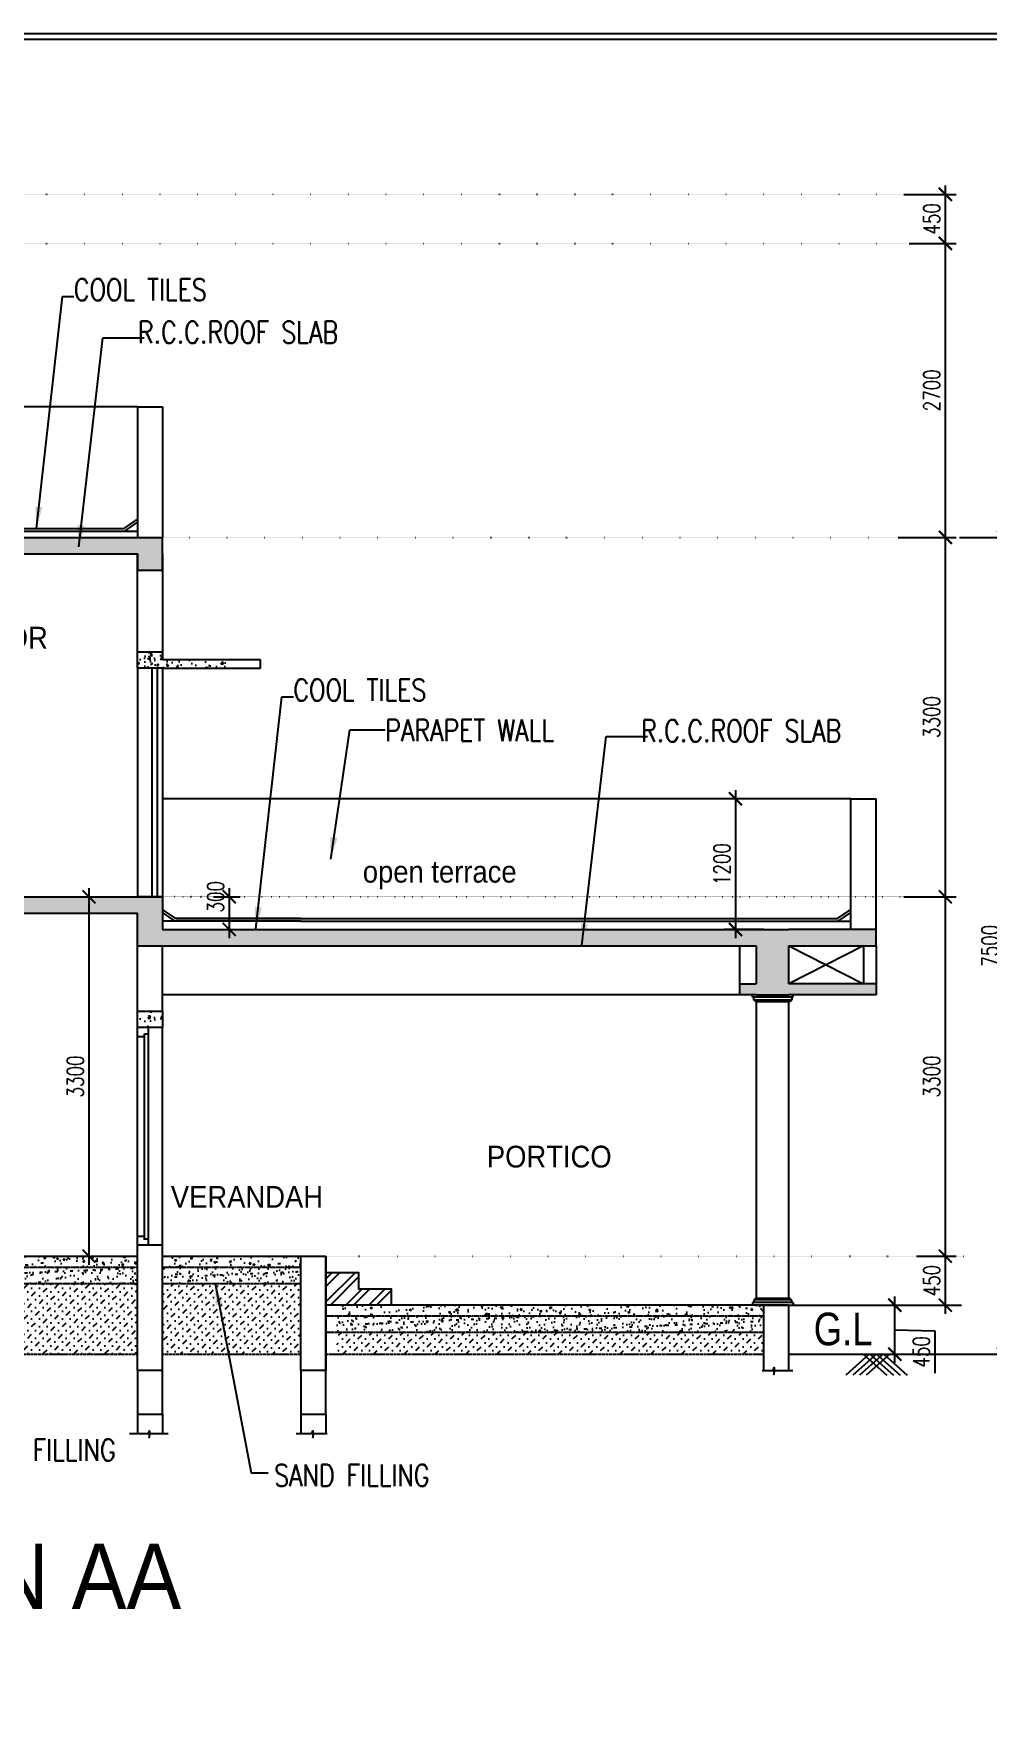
# Model space of a CAD drawing. Header units: millimetres. Extents: x 12977220 to 13113408, y -169657 to -55898.
# Drawn here: x 13005649 to 13014404, y -71525 to -56074 of the extents above; entities that cross this region are included whole.
import ezdxf

# ---------------------------------------------------------------- set-up
doc = ezdxf.new("R2010")
doc.units = ezdxf.units.MM
doc.header["$LTSCALE"] = 3
doc.header["$PDMODE"] = 66
for name, pattern in [('ACAD_ISO07W100', [3, 0, -3]), ('CENTER2', [1.125, 0.75, -0.125, 0.125, -0.125]), ('HIDDEN', [0.375, 0.25, -0.125])]:
    doc.linetypes.add(name, pattern=pattern)
for name, color, linetype in [('C3', 2, 'Continuous'), ('CENTER', 40, 'CENTER2'), ('door', 151, 'Continuous'), ('text', 33, 'Continuous'), ('WAL', 4, 'Continuous'), ('WALL', 7, 'Continuous'), ('WIN', 5, 'Continuous')]:
    doc.layers.add(name, color=color, linetype=linetype)
doc.layers.add('C4', color=210, linetype='Continuous', lineweight=25)
doc.styles.add('m', font='MICROSS.TTF', dxfattribs={"width": 0.9, "height": 350})
doc.styles.add('RS3', font='romans.shx', dxfattribs={"width": 0.75, "height": 150})
doc.styles.add('rs4', font='romans.shx', dxfattribs={"width": 0.8, "height": 200})
doc.styles.get("Standard").update_dxf_attribs({"font": 'ARIALBD.TTF', "height": 4.5})
doc.dimstyles.new('ISO-25', dxfattribs={"dimtxt": 2.5, "dimasz": 2.5, "dimexe": 1.25, "dimexo": 0.625, "dimtad": 1, "dimtxsty": 'Standard', "dimcen": 2.5, "dimadec": 0, "dimazin": 0, "dimtfac": 1, "dimtmove": 0, "dimatfit": 3, "dimfxl": 1, "dimarcsym": 0})
pattern_1 = [(50, (10598674.43, 409316.03), (179.315046, -15.688034), [18.75, -206.25]), (355, (10598674.43, 409316.03), (-34.687833, 188.048033), [15, -165]), (100.4514, (10598689.37, 409314.72), (144.627345, 172.359886), [15.935047, -175.285528]), (46.1842, (10598674.43, 409366.03), (266.810262, -41.379754), [28.125, -309.375]), (96.6356, (10598696.67, 409362.58), (233.665676, 243.529468), [23.902572, -262.92825]), (351.1842, (10598674.43, 409366.03), (233.665486, 243.52965), [22.5, -247.5]), (21, (10598699.43, 409353.53), (149.226763, -100.654723), [18.75, -206.25]), (326, (10598699.43, 409353.53), (60.828833, 181.287511), [15, -165]), (71.4514, (10598711.87, 409345.14), (210.055657, 80.632624), [15.935047, -175.285528]), (37.5, (10598674.43, 409316.026), (3.0399638, 83.2234635), [0, -163, 0, -167.5, 0, -165.625]), (7.5, (10598674.43, 409316.03), (65.7673844, 98.602928), [0, -95.5, 0, -159.25, 0, -63.125]), (327.5, (10598618.68, 409316.026), (133.455609, -5.638718), [0, -62.5, 0, -195, 0, -258.75]), (317.5, (10598593.68, 409316.03), (145.7965423, 25.0262456), [0, -81.25, 0, -129.5, 0, -183.75])]
pattern_2 = [(50, (11419077.65, 1730.28), (179.315046, -15.688034), [18.75, -206.25]), (355, (11419077.65, 1730.28), (-34.687833, 188.048033), [15, -165]), (100.451444, (11419092.59, 1728.97), (144.627212, 172.359998), [15.935048, -175.285528]), (46.1842, (11419077.65, 1780.28), (266.810333, -41.37982), [28.125, -309.375]), (96.635635, (11419099.88, 1776.83), (233.665486, 243.52965), [23.902586, -262.92844]), (351.184164, (11419077.65, 1780.28), (233.665486, 243.52965), [22.5, -247.5]), (21, (11419102.65, 1767.78), (149.226763, -100.654723), [18.75, -206.25]), (326, (11419102.65, 1767.78), (60.828833, 181.287511), [15, -165]), (71.451445, (11419115.08, 1759.39), (210.055594, 80.632788), [15.935047, -175.285528]), (37.5, (11419077.65, 1730.28), (3.0399638, 83.2234635), [0, -163, 0, -167.5, 0, -165.625]), (7.5, (11419077.65, 1730.28), (65.7673844, 98.602928), [0, -95.5, 0, -159.25, 0, -63.125]), (327.5, (11419021.9, 1730.28), (133.455609, -5.638718), [0, -62.5, 0, -195, 0, -258.75]), (317.5, (11418996.9, 1730.28), (145.796542, 25.026246), [0, -81.25, 0, -129.5, 0, -183.75])]

# ---------------------------------------------------------------- blocks, each defined once
blk = doc.blocks.new('_ARCHTICK')
at = {"color": 0, "linetype": 'ByBlock', "const_width": 0.15}
blk.add_lwpolyline([(-0.5, -0.5), (0.5, 0.5)], dxfattribs=at)
blk = doc.blocks.new('*D179')
at = {"layer": 'Defpoints', "color": 0, "transparency": 16777216}
for p in [(13012352, -63099), (13012092, -64299), (13012352, -64299)]:
    blk.add_point(p, dxfattribs=at)
at = {"layer": 'WALL', "color": 8, "lineweight": -2, "transparency": 16777216}
for p, q in [((13012092, -63019), (13012092, -64379)), ((13012352, -63099), (13011992, -63099)), ((13012352, -64299), (13011992, -64299))]:
    blk.add_line(p, q, dxfattribs=at)
at = {"layer": 'WALL', "color": 8, "lineweight": -2, "transparency": 16777216, "xscale": 120, "yscale": 120, "zscale": 120}
for p, rotation in [((13012092, -63099), 90), ((13012092, -64299), 270)]:
    blk.add_blockref('_ARCHTICK', p, dxfattribs=dict(at, rotation=rotation))
at = {"layer": 'WALL', "color": 6, "transparency": 16777216, "insert": (13011967, -63699), "char_height": 150, "attachment_point": 5, "rotation": 90, "style": 'RS3'}
blk.add_mtext('1200', dxfattribs=at)
blk = doc.blocks.new('*D184')
at = {"layer": 'Defpoints', "color": 0, "transparency": 16777216}
for p in [(13013272, -67749), (13013555, -67749), (13012836, -68199)]:
    blk.add_point(p, dxfattribs=at)
at = {"layer": 'WALL', "color": 8, "lineweight": -2, "transparency": 16777216}
for p, q in [((13013555, -68279), (13013555, -67669)), ((13013272, -67749), (13013655, -67749)), ((13013555, -67974), (13013923, -67984)), ((13013923, -67984), (13013923, -68373)), ((13012836, -68199), (13013655, -68199))]:
    blk.add_line(p, q, dxfattribs=at)
at = {"layer": 'WALL', "color": 8, "lineweight": -2, "transparency": 16777216, "xscale": 120, "yscale": 120, "zscale": 120}
for p, rotation in [((13013555, -67749), 90), ((13013555, -68199), 270)]:
    blk.add_blockref('_ARCHTICK', p, dxfattribs=dict(at, rotation=rotation))
at = {"layer": 'WALL', "color": 6, "transparency": 16777216, "insert": (13013798, -68178), "char_height": 150, "attachment_point": 5, "rotation": 90, "style": 'RS3'}
blk.add_mtext('450', dxfattribs=at)
blk = doc.blocks.new('*D185')
at = {"layer": 'Defpoints', "color": 0, "transparency": 16777216}
for p in [(13013754, -67299), (13014019, -67299), (13013736, -67749)]:
    blk.add_point(p, dxfattribs=at)
at = {"layer": 'WALL', "color": 8, "lineweight": -2, "transparency": 16777216}
for p, q in [((13013754, -67299), (13014119, -67299)), ((13014019, -67829), (13014019, -67219)), ((13013736, -67749), (13014119, -67749))]:
    blk.add_line(p, q, dxfattribs=at)
at = {"layer": 'WALL', "color": 8, "lineweight": -2, "transparency": 16777216, "xscale": 120, "yscale": 120, "zscale": 120}
for p, rotation in [((13014019, -67299), 90), ((13014019, -67749), 270)]:
    blk.add_blockref('_ARCHTICK', p, dxfattribs=dict(at, rotation=rotation))
at = {"layer": 'WALL', "color": 6, "transparency": 16777216, "insert": (13013894, -67524), "char_height": 150, "attachment_point": 5, "rotation": 90, "style": 'RS3'}
blk.add_mtext('450', dxfattribs=at)
blk = doc.blocks.new('*D186')
at = {"layer": 'Defpoints', "color": 0, "transparency": 16777216}
for p in [(13013639, -63999), (13014019, -63999), (13013754, -67299)]:
    blk.add_point(p, dxfattribs=at)
at = {"layer": 'WALL', "color": 8, "lineweight": -2, "transparency": 16777216}
for p, q in [((13014019, -67379), (13014019, -63919)), ((13013639, -63999), (13014119, -63999)), ((13013754, -67299), (13014119, -67299))]:
    blk.add_line(p, q, dxfattribs=at)
at = {"layer": 'WALL', "color": 8, "lineweight": -2, "transparency": 16777216, "xscale": 120, "yscale": 120, "zscale": 120}
for p, rotation in [((13014019, -63999), 90), ((13014019, -67299), 270)]:
    blk.add_blockref('_ARCHTICK', p, dxfattribs=dict(at, rotation=rotation))
at = {"layer": 'WALL', "color": 6, "transparency": 16777216, "insert": (13013894, -65649), "char_height": 150, "attachment_point": 5, "rotation": 90, "style": 'RS3'}
blk.add_mtext('3300', dxfattribs=at)
blk = doc.blocks.new('*D187')
at = {"layer": 'Defpoints', "color": 0, "transparency": 16777216}
for p in [(13013585, -60699), (13014019, -60699), (13013639, -63999)]:
    blk.add_point(p, dxfattribs=at)
at = {"layer": 'WALL', "color": 8, "lineweight": -2, "transparency": 16777216}
for p, q in [((13013585, -60699), (13014119, -60699)), ((13014019, -64079), (13014019, -60619)), ((13013639, -63999), (13014119, -63999))]:
    blk.add_line(p, q, dxfattribs=at)
at = {"layer": 'WALL', "color": 8, "lineweight": -2, "transparency": 16777216, "xscale": 120, "yscale": 120, "zscale": 120}
for p, rotation in [((13014019, -60699), 90), ((13014019, -63999), 270)]:
    blk.add_blockref('_ARCHTICK', p, dxfattribs=dict(at, rotation=rotation))
at = {"layer": 'WALL', "color": 6, "transparency": 16777216, "insert": (13013894, -62349), "char_height": 150, "attachment_point": 5, "rotation": 90, "style": 'RS3'}
blk.add_mtext('3300', dxfattribs=at)
blk = doc.blocks.new('*D188')
at = {"layer": 'Defpoints', "color": 0, "transparency": 16777216}
for p in [(13013686, -57999), (13014019, -57999), (13013585, -60699)]:
    blk.add_point(p, dxfattribs=at)
at = {"layer": 'WALL', "color": 8, "lineweight": -2, "transparency": 16777216}
for p, q in [((13014019, -60779), (13014019, -57919)), ((13013686, -57999), (13014119, -57999)), ((13013585, -60699), (13014119, -60699))]:
    blk.add_line(p, q, dxfattribs=at)
at = {"layer": 'WALL', "color": 8, "lineweight": -2, "transparency": 16777216, "xscale": 120, "yscale": 120, "zscale": 120}
for p, rotation in [((13014019, -57999), 90), ((13014019, -60699), 270)]:
    blk.add_blockref('_ARCHTICK', p, dxfattribs=dict(at, rotation=rotation))
at = {"layer": 'WALL', "color": 6, "transparency": 16777216, "insert": (13013894, -59349), "char_height": 150, "attachment_point": 5, "rotation": 90, "style": 'RS3'}
blk.add_mtext('2700', dxfattribs=at)
blk = doc.blocks.new('*D189')
at = {"layer": 'Defpoints', "color": 0, "transparency": 16777216}
for p in [(13013639, -57549), (13014019, -57549), (13013686, -57999)]:
    blk.add_point(p, dxfattribs=at)
at = {"layer": 'WALL', "color": 8, "lineweight": -2, "transparency": 16777216}
for p, q in [((13014019, -58079), (13014019, -57469)), ((13013639, -57549), (13014119, -57549)), ((13013686, -57999), (13014119, -57999))]:
    blk.add_line(p, q, dxfattribs=at)
at = {"layer": 'WALL', "color": 8, "lineweight": -2, "transparency": 16777216, "xscale": 120, "yscale": 120, "zscale": 120}
for p, rotation in [((13014019, -57549), 90), ((13014019, -57999), 270)]:
    blk.add_blockref('_ARCHTICK', p, dxfattribs=dict(at, rotation=rotation))
at = {"layer": 'WALL', "color": 6, "transparency": 16777216, "insert": (13013894, -57774), "char_height": 150, "attachment_point": 5, "rotation": 90, "style": 'RS3'}
blk.add_mtext('450', dxfattribs=at)
blk = doc.blocks.new('*D190')
at = {"layer": 'Defpoints', "color": 0, "transparency": 16777216}
for p in [(13007299, -63999), (13007334, -64299), (13007444, -64299)]:
    blk.add_point(p, dxfattribs=at)
at = {"layer": 'WALL', "color": 8, "lineweight": -2, "transparency": 16777216}
for p, q in [((13007444, -63919), (13007444, -64379)), ((13007299, -63999), (13007544, -63999)), ((13007334, -64299), (13007544, -64299))]:
    blk.add_line(p, q, dxfattribs=at)
at = {"layer": 'WALL', "color": 8, "lineweight": -2, "transparency": 16777216, "xscale": 120, "yscale": 120, "zscale": 120}
for p, rotation in [((13007444, -63999), 90), ((13007444, -64299), 270)]:
    blk.add_blockref('_ARCHTICK', p, dxfattribs=dict(at, rotation=rotation))
at = {"layer": 'WALL', "color": 6, "transparency": 16777216, "insert": (13007319, -63999), "char_height": 150, "attachment_point": 5, "rotation": 90, "style": 'RS3'}
blk.add_mtext('300', dxfattribs=at)
blk = doc.blocks.new('*D191')
at = {"layer": 'Defpoints', "color": 0, "transparency": 16777216}
for p in [(13014148, -60699), (13014148, -68199), (13014553, -68199)]:
    blk.add_point(p, dxfattribs=at)
at = {"layer": 'WALL', "color": 8, "lineweight": -2, "transparency": 16777216}
for p, q in [((13014148, -60699), (13014653, -60699)), ((13014553, -60619), (13014553, -68279)), ((13014148, -68199), (13014653, -68199))]:
    blk.add_line(p, q, dxfattribs=at)
at = {"layer": 'WALL', "color": 8, "lineweight": -2, "transparency": 16777216, "xscale": 120, "yscale": 120, "zscale": 120}
for p, rotation in [((13014553, -60699), 90), ((13014553, -68199), 270)]:
    blk.add_blockref('_ARCHTICK', p, dxfattribs=dict(at, rotation=rotation))
at = {"layer": 'WALL', "color": 6, "transparency": 16777216, "insert": (13014428, -64449), "char_height": 150, "attachment_point": 5, "rotation": 90, "style": 'RS3'}
blk.add_mtext('7500', dxfattribs=at)
blk = doc.blocks.new('*D192')
at = {"layer": 'Defpoints', "color": 0, "transparency": 16777216}
for p in [(13005995, -63999), (13005995, -67299), (13006157, -67299)]:
    blk.add_point(p, dxfattribs=at)
at = {"layer": 'WALL', "color": 8, "lineweight": -2, "transparency": 16777216}
for p, q in [((13006157, -63919), (13006157, -67379)), ((13005995, -63999), (13006257, -63999)), ((13005995, -67299), (13006257, -67299))]:
    blk.add_line(p, q, dxfattribs=at)
at = {"layer": 'WALL', "color": 8, "lineweight": -2, "transparency": 16777216, "xscale": 120, "yscale": 120, "zscale": 120}
for p, rotation in [((13006157, -63999), 90), ((13006157, -67299), 270)]:
    blk.add_blockref('_ARCHTICK', p, dxfattribs=dict(at, rotation=rotation))
at = {"layer": 'WALL', "color": 6, "transparency": 16777216, "insert": (13006032, -65649), "char_height": 150, "attachment_point": 5, "rotation": 90, "style": 'RS3'}
blk.add_mtext('3300', dxfattribs=at)

msp = doc.modelspace()

# ---------------------------------------------------------------- hatches: boundary and pattern name
at = {"layer": 'C3', "ltscale": 0.15}
h = msp.add_hatch(dxfattribs=at)
h.set_pattern_fill('ANSI32', color=8, scale=400, style=0)
h.set_pattern_definition([(45, (10598674.43, 409316.03), (-106.066017, 106.066017), []), (45, (10598745.14, 409316.03), (-106.066017, 106.066017), [])])
h.paths.add_polyline_path([(13008932.4, -67598.9), (13008632.4, -67598.9), (13008632.4, -67448.9), (13008332.4, -67448.9), (13008332.4, -67748.9), (13008932.4, -67748.9)])
at = {"layer": 'WALL', "ltscale": 0.15}
h = msp.add_hatch(dxfattribs=at)
h.set_pattern_fill('AR-CONC', color=8, scale=25, style=0)
h.set_pattern_definition(pattern_1)
h.paths.add_polyline_path([(13005266.6, -60698.9), (13003717.4, -60698.9), (12999957.4, -60698.9), (12996932.4, -62277.2), (12996932.4, -62390), (12999886.1, -60848.9), (13005266.6, -60848.9)])
h.paths.add_polyline_path([(13006832.4, -60698.9), (13005266.6, -60698.9), (13005266.6, -60848.9), (13006602.4, -60848.9), (13006602.4, -60998.9), (13006832.4, -60998.9), (13006832.4, -60848.9)])
h = msp.add_hatch(dxfattribs=at)
h.set_pattern_fill('AR-CONC', color=8, scale=25, style=0)
h.set_pattern_definition([(50, (11419077.65, 5030.28), (179.315046, -15.688034), [18.75, -206.25]), (355, (11419077.65, 5030.28), (-34.687833, 188.048033), [15, -165]), (100.451444, (11419092.59, 5028.97), (144.627212, 172.359998), [15.935048, -175.285528]), (46.1842, (11419077.65, 5080.28), (266.810333, -41.37982), [28.125, -309.375]), (96.635635, (11419099.88, 5076.83), (233.665486, 243.52965), [23.902586, -262.92844]), (351.184164, (11419077.65, 5080.28), (233.665486, 243.52965), [22.5, -247.5]), (21, (11419102.65, 5067.78), (149.226763, -100.654723), [18.75, -206.25]), (326, (11419102.65, 5067.78), (60.828833, 181.287511), [15, -165]), (71.451445, (11419115.08, 5059.39), (210.055594, 80.632788), [15.935047, -175.285528]), (37.5, (11419077.65, 5030.28), (3.0399638, 83.2234635), [0, -163, 0, -167.5, 0, -165.625]), (7.5, (11419077.65, 5030.28), (65.7673844, 98.602928), [0, -95.5, 0, -159.25, 0, -63.125]), (327.5, (11419021.9, 5030.28), (133.455609, -5.638718), [0, -62.5, 0, -195, 0, -258.75]), (317.5, (11418996.9, 5030.28), (145.796542, 25.026246), [0, -81.25, 0, -129.5, 0, -183.75])])
h.paths.add_polyline_path([(13006832.4, -61748.9), (13006602.4, -61748.9), (13006602.4, -61898.9), (13006832.4, -61898.9)])
h = msp.add_hatch(dxfattribs=at)
h.set_pattern_fill('AR-CONC', color=8, scale=25, style=0)
h.set_pattern_definition(pattern_2)
h.paths.add_polyline_path([(13007432.4, -61898.9), (13007432.4, -61823.9), (13006832.4, -61823.9), (13006832.4, -61748.9), (13006602.4, -61748.9), (13006602.4, -61898.9), (13006832.4, -61898.9)])
h = msp.add_hatch(dxfattribs=at)
h.set_pattern_fill('AR-CONC', color=8, scale=25, style=0)
h.set_pattern_definition(pattern_1)
h.paths.add_polyline_path([(13006832.4, -63998.9), (13005266.6, -63998.9), (13005266.6, -64148.9), (13006602.4, -64148.9), (13006602.4, -64448.9), (13012282.4, -64448.9), (13012282.4, -64798.9), (13012132.4, -64798.9), (13012132.4, -64898.9), (13012282.4, -64898.9), (13012582.4, -64898.9), (13013267.4, -64898.9), (13013382.4, -64898.9), (13013382.4, -64798.9), (13012582.4, -64798.9), (13012582.4, -64448.9), (13013382.4, -64448.9), (13013382.4, -64298.9), (13012582.4, -64298.9), (13006832.4, -64298.9)])
h.paths.add_polyline_path([(13005266.6, -63998.9), (12999332.4, -63998.9), (12997832.8, -64784.4), (12997832.8, -64784.6), (12997832.4, -64784.6), (12996932.4, -65256.1), (12996932.4, -65406.1), (12996969.3, -65406.1), (12998062.4, -64833.5), (12999369.3, -64148.9), (13002447.4, -64148.9), (13002447.4, -64298.9), (13002677.4, -64298.9), (13002677.4, -64148.9), (13003717.4, -64148.9), (13005266.6, -64148.9)])
h.paths.add_polyline_path([(12996932.4, -65256.1), (12995502.4, -65256.1), (12995502.4, -65556.1), (12995732.4, -65556.1), (12995732.4, -65406.1), (12996895.5, -65406.1), (12996932.4, -65406.1)])
h = msp.add_hatch(dxfattribs=at)
h.set_pattern_fill('AR-CONC', color=8, scale=25, style=0)
h.set_pattern_definition(pattern_2)
h.paths.add_polyline_path([(13006832.4, -65048.9), (13006602.4, -65048.9), (13006602.4, -65198.9), (13006832.4, -65198.9)])
h = msp.add_hatch(dxfattribs=at)
h.set_pattern_fill('AR-CONC', color=8, scale=25, style=0)
h.set_pattern_definition([(50, (11109904.74, 74309.02), (179.315046, -15.688034), [18.75, -206.25]), (355, (11109904.74, 74309.02), (-34.687833, 188.048033), [15, -165]), (100.4514, (11109919.68, 74307.71), (144.627345, 172.359886), [15.935047, -175.285528]), (46.1842, (11109904.74, 74359.02), (266.810262, -41.379754), [28.125, -309.375]), (96.6356, (11109926.97, 74355.57), (233.665676, 243.529468), [23.902572, -262.92825]), (351.1842, (11109904.74, 74359.02), (233.665486, 243.52965), [22.5, -247.5]), (21, (11109929.74, 74346.52), (149.226763, -100.654723), [18.75, -206.25]), (326, (11109929.74, 74346.52), (60.828833, 181.287511), [15, -165]), (71.4514, (11109942.17, 74338.13), (210.055657, 80.632624), [15.935047, -175.285528]), (37.5, (11109904.74, 74309.02), (3.0399638, 83.2234635), [0, -163, 0, -167.5, 0, -165.625]), (7.5, (11109904.74, 74309.02), (65.7673844, 98.602928), [0, -95.5, 0, -159.25, 0, -63.125]), (327.5, (11109848.99, 74309.02), (133.455609, -5.638718), [0, -62.5, 0, -195, 0, -258.75]), (317.5, (11109823.99, 74309.02), (145.796542, 25.0262456), [0, -81.25, 0, -129.5, 0, -183.75])])
h.paths.add_polyline_path([(13006602.4, -67298.9), (13003717.4, -67298.9), (13002677.4, -67298.9), (13002677.4, -67398.9), (13003717.4, -67398.9), (13006602.4, -67398.9)])
h = msp.add_hatch(dxfattribs=at)
h.set_pattern_fill('AR-CONC', color=8, scale=25, style=0)
h.set_pattern_definition([(50, (11539418.45, -115975.04), (179.315046, -15.688034), [18.75, -206.25]), (355, (11539418.45, -115975.04), (-34.687833, 188.048033), [15, -165]), (100.4514, (11539433.39, -115976.34), (144.627345, 172.359886), [15.935047, -175.285528]), (46.1842, (11539418.45, -115925.04), (266.810262, -41.379754), [28.125, -309.375]), (96.6356, (11539440.68, -115928.48), (233.665676, 243.52947), [23.90257, -262.92825]), (351.1842, (11539418.45, -115925.04), (233.665486, 243.52965), [22.5, -247.5]), (21, (11539443.45, -115937.54), (149.226763, -100.654723), [18.75, -206.25]), (326, (11539443.45, -115937.54), (60.828833, 181.287511), [15, -165]), (71.4514, (11539455.88, -115945.92), (210.055657, 80.632624), [15.935047, -175.285528]), (37.5, (11539418.446, -115975.036), (3.0399638, 83.2234635), [0, -163, 0, -167.5, 0, -165.625]), (7.5, (11539418.45, -115975.04), (65.7673844, 98.602928), [0, -95.5, 0, -159.25, 0, -63.125]), (327.5, (11539362.696, -115975.036), (133.455609, -5.638718), [0, -62.5, 0, -195, 0, -258.75]), (317.5, (11539337.7, -115975.04), (145.796542, 25.026246), [0, -81.25, 0, -129.5, 0, -183.75])])
h.paths.add_polyline_path([(13008102.4, -67298.9), (13006832.4, -67298.9), (13006832.4, -67398.9), (13008102.4, -67398.9)])
h = msp.add_hatch(dxfattribs=at)
h.set_pattern_fill('MUDST', color=8, scale=200, angle=45, style=0)
h.set_pattern_definition([(45, (10598674.43, 409316.026), (35.3553391, 106.0660172), [50, -50, 0, -50, 0, -50])])
h.paths.add_polyline_path([(13006602.4, -67548.9), (13004153.4, -67548.9), (13004153.4, -68198.9), (13006602.4, -68198.9)])
h.paths.add_polyline_path([(13004777.8, -68052.5), (13004777.8, -67445.4), (13005152.8, -67445.4), (13005152.8, -68052.5)], flags=9)
h = msp.add_hatch(dxfattribs=at)
h.set_pattern_fill('AR-SAND', color=8, scale=50, angle=45, style=0)
h.set_pattern_definition([(82.5, (10598674.43, 409316.026), (-70.3506592, 65.8963561), [0, -76, 0, -85, 0, -81.25]), (52.5, (10598674.43, 409316.03), (-37.2068755, 162.3489865), [0, -41, 0, -68.5, 0, -26.25]), (12.5, (10598630.945, 409272.54), (109.9014636, 110.3016192), [0, -25, 0, -90, 0, -117.5]), (2.5, (10598630.94, 409272.54), (75.252108, 137.3131425), [0, -12.5, 0, -59, 0, -67.5])])
h.paths.add_polyline_path([(13006602.4, -67398.9), (13005266.6, -67398.9), (13005266.6, -67548.9), (13006602.4, -67548.9)])
h = msp.add_hatch(dxfattribs=at)
h.set_pattern_fill('AR-SAND', color=8, scale=50, angle=45, style=0)
h.set_pattern_definition([(82.5, (11539418.45, -115975.036), (-70.350659, 65.896356), [0, -76, 0, -85, 0, -81.25]), (52.5, (11539418.45, -115975.04), (-37.206876, 162.348986), [0, -41, 0, -68.5, 0, -26.25]), (12.5, (11539374.96, -116018.52), (109.9014636, 110.301619), [0, -25, 0, -90, 0, -117.5]), (2.5, (11539374.96, -116018.52), (75.252108, 137.313143), [0, -12.5, 0, -59, 0, -67.5])])
h.paths.add_polyline_path([(13008102.4, -67398.9), (13006832.4, -67398.9), (13006832.4, -67548.9), (13008102.4, -67548.9)])
h = msp.add_hatch(dxfattribs=at)
h.set_pattern_fill('MUDST', color=8, scale=200, angle=45, style=0)
h.set_pattern_definition([(45, (11539418.446, -115975.036), (35.355339, 106.0660172), [50, -50, 0, -50, 0, -50])])
h.paths.add_polyline_path([(13008102.4, -67548.9), (13006832.4, -67548.9), (13006832.4, -67698.9), (13006832.4, -68198.9), (13008102.4, -68198.9)])
h = msp.add_hatch(dxfattribs=at)
h.set_pattern_fill('AR-CONC', color=8, scale=25, style=0)
h.set_pattern_definition([(50, (12654082.4, -214996.17), (179.315046, -15.688034), [18.75, -206.25]), (355, (12654082.4, -214996.17), (-34.68783, 188.04803), [15, -165]), (100.4514, (12654097.34, -214997.47), (144.627345, 172.359886), [15.93505, -175.28553]), (46.1842, (12654082.4, -214946.17), (266.81026, -41.37975), [28.125, -309.375]), (96.6356, (12654104.63, -214949.61), (233.66568, 243.52947), [23.90257, -262.92825]), (351.1842, (12654082.4, -214946.17), (233.66549, 243.52965), [22.5, -247.5]), (21, (12654107.4, -214958.67), (149.226763, -100.65472), [18.75, -206.25]), (326, (12654107.4, -214958.67), (60.82883, 181.28751), [15, -165]), (71.4514, (12654119.83, -214967.05), (210.05566, 80.632624), [15.93505, -175.28553]), (37.5, (12654082.394, -214996.166), (3.039964, 83.223463), [0, -163, 0, -167.5, 0, -165.625]), (7.5, (12654082.394, -214996.17), (65.767384, 98.602928), [0, -95.5, 0, -159.25, 0, -63.125]), (327.5, (12654026.644, -214996.166), (133.455609, -5.638718), [0, -62.5, 0, -195, 0, -258.75]), (317.5, (12654001.64, -214996.17), (145.796542, 25.026246), [0, -81.25, 0, -129.5, 0, -183.75])])
h.paths.add_polyline_path([(13012352.4, -67748.9), (13008432.3, -67748.9), (13008432.3, -67848.9), (13012352.4, -67848.9)])
h = msp.add_hatch(dxfattribs=at)
h.set_pattern_fill('AR-SAND', color=8, scale=50, angle=45, style=0)
h.set_pattern_definition([(82.5, (12733559.21, -176257.404), (-70.35066, 65.896356), [0, -76, 0, -85, 0, -81.25]), (52.5, (12733559.21, -176257.4), (-37.206876, 162.348986), [0, -41, 0, -68.5, 0, -26.25]), (12.5, (12733515.73, -176300.89), (109.901464, 110.30162), [0, -25, 0, -90, 0, -117.5]), (2.5, (12733515.73, -176300.89), (75.25211, 137.31314), [0, -12.5, 0, -59, 0, -67.5])])
h.paths.add_polyline_path([(13012352.4, -67848.9), (13008432.3, -67848.9), (13008432.3, -67998.9), (13012352.4, -67998.9)])
h = msp.add_hatch(dxfattribs=at)
h.set_pattern_fill('MUDST', color=8, scale=200, angle=45, style=0)
h.set_pattern_definition([(45, (12654082.394, -214996.166), (35.355339, 106.066017), [50, -50, 0, -50, 0, -50])])
h.paths.add_polyline_path([(13012352.4, -67998.9), (13008432.3, -67998.9), (13008432.3, -68198.9), (13012352.4, -68198.9)])

# ---------------------------------------------------------------- linework, layer by layer
at = {"layer": 'C3', "color": 3, "ltscale": 0.15}
for p, q in [((13012582.4, -64448.9), (13013267.4, -64798.9)), ((13013267.4, -64448.9), (13012582.4, -64798.9)), ((13013267.4, -64448.9), (13013267.4, -64798.9)), ((13013382.4, -64448.9), (13013382.4, -64798.9)), ((13012282.4, -64959.5), (13012582.4, -64959.5)), ((13012282.4, -67688.4), (13012582.4, -67688.4))]:
    msp.add_line(p, q, dxfattribs=at)
at = {"layer": 'C4', "color": 8, "ltscale": 0.15}
for p, q in [((13012610.4, -64922), (13012260.4, -64922)), ((13012597.3, -64947), (13012271.6, -64947)), ((13012582.4, -64959.5), (13012282.4, -64959.5)), ((13012610.4, -67725.9), (13012260.4, -67725.9)), ((13012597.3, -67700.9), (13012271.6, -67700.9)), ((13012582.4, -67688.4), (13012282.4, -67688.4))]:
    msp.add_line(p, q, dxfattribs=at)
at = {"layer": 'CENTER', "color": 8, "linetype": 'ACAD_ISO07W100'}
for p, q in [((13002677.4, -57548.9), (13013639.4, -57548.9)), ((13002677.4, -57998.9), (13013662.7, -57998.9)), ((13006832.4, -60698.9), (13013701.2, -60698.9)), ((13008332.4, -67298.9), (13014193.1, -67298.9))]:
    msp.add_line(p, q, dxfattribs=at)
at = {"layer": 'CENTER', "color": 8, "linetype": 'ACAD_ISO07W100', "ltscale": 0.4}
for p, q in [((13007299.4, -63998.9), (13006832.4, -63998.9)), ((13007020, -63998.9), (13013639.4, -63998.9))]:
    msp.add_line(p, q, dxfattribs=at)
at = {"layer": 'door'}
for p, q in [((13012247.9, -64922), (13012247.9, -64898.9)), ((13012260.4, -64922), (13012247.9, -64922)), ((13012260.4, -64947), (13012260.4, -64922)), ((13012271.6, -64947), (13012260.4, -64947)), ((13012271.6, -64947), (13012271.6, -64959.5)), ((13012282.4, -64959.5), (13012271.6, -64959.5)), ((13012282.4, -64959.5), (13012282.4, -67688.4)), ((13012282.4, -64959.5), (13012282.4, -64959.5)), ((13012582.4, -67688.4), (13012582.4, -64959.5)), ((13012582.4, -65559.7), (13012582.4, -64959.5)), ((13012597.3, -64959.5), (13012582.4, -64959.5)), ((13012597.3, -64947), (13012597.3, -64959.5)), ((13012597.3, -64947), (13012610.4, -64947)), ((13012610.4, -64922), (13012610.4, -64947)), ((13012610.4, -64922), (13012622.9, -64922)), ((13012622.9, -64922), (13012622.9, -64898.9)), ((13012260.4, -67725.9), (13012247.9, -67725.9)), ((13012247.9, -67725.9), (13012247.9, -67748.9)), ((13012260.4, -67700.8), (13012260.4, -67725.9)), ((13012271.6, -67700.9), (13012260.4, -67700.8)), ((13012271.6, -67700.9), (13012271.6, -67688.4)), ((13012282.4, -67688.4), (13012271.6, -67688.4)), ((13012282.4, -67688.4), (13012282.4, -67688.4)), ((13012597.3, -67688.4), (13012582.4, -67688.4)), ((13012582.4, -68111.4), (13012582.4, -67748.9)), ((13012597.3, -67700.9), (13012597.3, -67688.4)), ((13012597.3, -67700.9), (13012610.4, -67700.9)), ((13012610.4, -67725.9), (13012610.4, -67700.9)), ((13012610.4, -67725.9), (13012622.9, -67725.9)), ((13012622.9, -67725.9), (13012622.9, -67748.9))]:
    msp.add_line(p, q, dxfattribs=at)
at = {"layer": 'text', "color": 1, "ltscale": 0.15}
for p, q in [((13006602.4, -59498.9), (13006602.4, -60698.9)), ((13006602.4, -59498.9), (13006832.4, -59498.9)), ((13006832.4, -59498.9), (13006832.4, -60698.9)), ((13006602.4, -61898.9), (13006602.4, -60848.9)), ((13006832.4, -60848.9), (13006832.4, -61748.9)), ((13006832.4, -63048.9), (13006832.4, -63998.9)), ((13013152.4, -63098.9), (13013382.4, -63098.9)), ((13013152.4, -64298.9), (13013152.4, -63098.9)), ((13013382.4, -64298.9), (13013382.4, -63098.9)), ((13006602.4, -63248.9), (13006602.4, -63998.9)), ((13006832.4, -63998.9), (13006602.4, -63998.9)), ((13006602.4, -65048.9), (13006602.4, -64448.9)), ((13006832.4, -65048.9), (13006832.4, -64448.9)), ((13006602.4, -68348.9), (13006602.4, -67198.9)), ((13006832.4, -67198.9), (13006602.4, -67198.9)), ((13006832.4, -67198.9), (13006602.4, -67198.9)), ((13006832.4, -68348.9), (13006832.4, -67198.9)), ((13003717.4, -67298.9), (13006602.4, -67298.9)), ((13006832.4, -67298.9), (13008332.4, -67298.9)), ((13008102.4, -68348.9), (13008102.4, -67298.9)), ((13008332.4, -68348.9), (13008332.4, -67298.9)), ((13012582.4, -67748.9), (13008332.4, -67748.9)), ((13012282.4, -67748.9), (13012622.9, -67748.9)), ((13012352.4, -68348.9), (13012352.4, -67748.9)), ((13012582.4, -68348.9), (13012582.4, -67748.9)), ((13012582.4, -67748.9), (13014168.1, -67748.9)), ((13012582.4, -68198.9), (13014674.5, -68198.9)), ((13006602.4, -68748.9), (13006602.4, -68928.2)), ((13006832.4, -68748.9), (13006832.4, -68928.2)), ((13008102.4, -68748.9), (13008102.4, -68928.2)), ((13008332.4, -68748.9), (13008332.4, -68928.2))]:
    msp.add_line(p, q, dxfattribs=at)
at = {"layer": 'text', "color": 7, "ltscale": 0.15}
for p, q in [((13003717.4, -60698.9), (13006832.4, -60698.9)), ((13006809.7, -60698.9), (13006832.4, -60698.9)), ((13006832.4, -60848.9), (13006832.4, -60698.9)), ((13006832.4, -60848.9), (13006832.4, -60848.9)), ((12999332.4, -63998.9), (13006832.4, -63998.9)), ((13006832.4, -63998.9), (13006832.4, -64298.9)), ((13003717.4, -64148.9), (13006602.4, -64148.9)), ((13006602.4, -64448.9), (13006602.4, -64148.9)), ((13006832.4, -64298.9), (13012582.4, -64298.9)), ((13013382.4, -64298.9), (13012582.4, -64298.9)), ((13013382.4, -64448.9), (13013382.4, -64298.9)), ((13006602.4, -64448.9), (13012282.4, -64448.9)), ((13012282.4, -64448.9), (13012282.4, -64798.9)), ((13012582.4, -64448.9), (13013382.4, -64448.9)), ((13012582.4, -64798.9), (13012582.4, -64448.9)), ((13012132.4, -64898.9), (13012132.4, -64798.9)), ((13012132.4, -64798.9), (13012282.4, -64798.9)), ((13013382.4, -64798.9), (13012582.4, -64798.9)), ((13013382.4, -64798.9), (13013382.4, -64898.9)), ((13012282.4, -64898.9), (13012132.4, -64898.9)), ((13012282.4, -64898.9), (13012582.4, -64898.9)), ((13013267.4, -64898.9), (13012582.4, -64898.9)), ((13013382.4, -64898.9), (13013267.4, -64898.9))]:
    msp.add_line(p, q, dxfattribs=at)
at = {"layer": 'text', "color": 1, "linetype": 'HIDDEN', "ltscale": 10}
for p, q in [((13003717.4, -68198.9), (13006602.4, -68198.9)), ((13006832.4, -68198.9), (13008102.4, -68198.9)), ((13008332.4, -68198.9), (13012352.4, -68198.9))]:
    msp.add_line(p, q, dxfattribs=at)
at = {"layer": 'text', "color": 7, "ltscale": 0.15}
msp.add_lwpolyline([(12996861.1, -62427.2), (12999886.1, -60848.9), (13006602.4, -60848.9), (13006602.4, -60998.9), (13006832.4, -60998.9), (13006832.4, -60848.9)], dxfattribs=at)
at = {"layer": 'text', "color": 1, "ltscale": 0.15}
for points in [[(13008332.4, -67298.9), (13008332.4, -68348.9)], [(13008332.4, -67448.9), (13008332.4, -67448.9), (13008632.4, -67448.9), (13008632.4, -67598.9), (13008932.4, -67598.9), (13008932.4, -67748.9)], [(13012336.5, -68348.9), (13012437.6, -68348.9), (13012446.5, -68322.4), (13012444.9, -68384.3), (13012454, -68348.9), (13012618.4, -68348.9)]]:
    msp.add_lwpolyline(points, dxfattribs=at)
at = {"layer": 'text', "color": 7, "ltscale": 0.15}
for points in [[(13006832.4, -68348.9), (13006602.4, -68348.9), (13006602.4, -68748.9), (13006832.4, -68748.9)], [(13008332.4, -68348.9), (13008102.4, -68348.9), (13008102.4, -68748.9), (13008332.4, -68748.9)]]:
    msp.add_lwpolyline(points, close=True, dxfattribs=at)
at = {"layer": 'text', "color": 8, "ltscale": 0.15}
for points in [[(13006528, -68928.2), (13006703.4, -68928.2), (13006712.3, -68901.6), (13006710.8, -68963.6), (13006719.9, -68928.2), (13006884.2, -68928.2)], [(13008058.9, -68928.2), (13008203.4, -68928.2), (13008212.3, -68901.6), (13008210.8, -68963.6), (13008219.9, -68928.2), (13008344.5, -68928.2)]]:
    msp.add_lwpolyline(points, dxfattribs=at)
at = {"layer": 'WAL', "color": 5, "ltscale": 0.15}
for p, q in [((13006602.4, -59498.9), (13002677.4, -59498.9)), ((13006809.7, -59498.9), (13006832.4, -59498.9)), ((13013152.4, -63098.9), (13006832.4, -63098.9)), ((13012132.4, -64798.9), (13012132.4, -64448.9)), ((13012282.4, -64898.9), (13006832.4, -64898.9))]:
    msp.add_line(p, q, dxfattribs=at)
at = {"layer": 'WAL', "color": 8, "ltscale": 0.15}
for p, q in [((13006479.7, -60617.1), (13006602.4, -60533)), ((13006485.4, -60642.1), (13006602.4, -60560.7)), ((13002677.4, -60642.1), (13006602.4, -60642.1)), ((13002800.1, -60617.1), (13006479.7, -60617.1)), ((13006955.1, -64198.9), (13006832.4, -64114.8)), ((13013029.7, -64198.9), (13013152.4, -64114.8)), ((13006949.3, -64223.9), (13006832.4, -64142.6)), ((13008102.4, -64223.9), (13006832.4, -64223.9)), ((13006955.1, -64198.9), (13008102.4, -64198.9)), ((13008102.4, -64198.9), (13006955.1, -64198.9)), ((13008102.4, -64198.9), (13013029.7, -64198.9)), ((13008102.4, -64223.9), (13013152.4, -64223.9)), ((13013035.4, -64223.9), (13013152.4, -64142.6))]:
    msp.add_line(p, q, dxfattribs=at)
at = {"layer": 'WALL', "color": 5, "ltscale": 0.15}
for p, q in [((13006602.4, -61898.9), (13006602.4, -63998.9)), ((13006732.4, -61898.9), (13006732.4, -63998.9)), ((13006782.4, -61898.9), (13006782.4, -63998.9)), ((13006832.4, -61898.9), (13006832.4, -63998.9))]:
    msp.add_line(p, q, dxfattribs=at)
at = {"layer": 'WALL', "ltscale": 0.15}
for p, q in [((13007732.4, -61823.9), (13006832.4, -61823.9)), ((13006832.4, -61898.9), (13007732.4, -61898.9)), ((13007732.4, -61898.9), (13007732.4, -61823.9))]:
    msp.add_line(p, q, dxfattribs=at)
at = {"layer": 'WALL', "color": 5, "linetype": 'HIDDEN'}
for p, q in [((13003717.4, -67398.9), (13006602.4, -67398.9)), ((13006832.4, -67398.9), (13008102.4, -67398.9)), ((13003717.4, -67548.9), (13006602.4, -67548.9)), ((13006832.4, -67548.9), (13008102.4, -67548.9)), ((13012352.4, -67848.9), (13008332.4, -67848.9)), ((13012352.4, -67998.9), (13008332.4, -67998.9))]:
    msp.add_line(p, q, dxfattribs=at)
at = {"layer": 'WALL', "color": 2}
msp.add_lwpolyline([(13035342, -56073.5), (13035342, -97082.6), (12977220.4, -97082.6), (12977220.4, -56073.5)], close=True, dxfattribs=at)
msp.add_lwpolyline([(13009356.7, -97033.1), (12977269.8, -97033.1), (12977269.8, -56123), (13035292.5, -56123), (13035292.5, -97033.1), (13009356.7, -97033.1)], dxfattribs=at)
at = {"layer": 'WALL', "ltscale": 0.15}
msp.add_lwpolyline([(13006832.4, -61898.9), (13006832.4, -61898.9), (13006602.4, -61898.9), (13006602.4, -61748.9), (13006832.4, -61748.9), (13006832.4, -61823.9)], dxfattribs=at)
msp.add_lwpolyline([(13006602.4, -65048.9), (13006832.4, -65048.9), (13006832.4, -65198.9), (13006602.4, -65198.9)], close=True, dxfattribs=at)
at = {"layer": 'WALL', "color": 3}
for points in [[(13013320, -68198.9), (13013103.8, -68391.9)], [(13013386.5, -68198.9), (13013170.3, -68391.9)], [(13013447.4, -68198.9), (13013231.3, -68391.9)], [(13013264.6, -68198.9), (13013480.7, -68391.9)], [(13013508.4, -68198.9), (13013292.3, -68391.9)], [(13013325.5, -68198.9), (13013541.7, -68391.9)], [(13013386.5, -68198.9), (13013602.6, -68391.9)], [(13013453, -68198.9), (13013669.1, -68391.9)]]:
    msp.add_lwpolyline(points, dxfattribs=at)
at = {"layer": 'WIN'}
for p, q in [((13006602.4, -67198.9), (13006602.4, -65198.9)), ((13006704.6, -67198.9), (13006704.6, -65198.9)), ((13006832.4, -67198.9), (13006832.4, -65198.9)), ((13006602.4, -65282.2), (13006666.3, -65282.2)), ((13006666.3, -67147.8), (13006666.3, -65256.7)), ((13006666.3, -65256.7), (13006704.6, -65256.7)), ((13006602.4, -67115.6), (13006666.3, -67115.6)), ((13006666.3, -67141.2), (13006704.6, -67141.2))]:
    msp.add_line(p, q, dxfattribs=at)

# ---------------------------------------------------------------- texts
at = {"layer": 'text'}
for s, height, style, width, p in [('COOL TILES', 200, 'rs4', 0.8, (13006018.2, -58524.2)), ('R.C.C.ROOF SLAB ', 200, 'rs4', 0.8, (13006606.4, -58914.9)), ('SUB - INSPECTOR', 200, 'm', 0.9, (13003571.7, -61719.7)), ('COOL TILES', 200, 'rs4', 0.8, (13008033.4, -62199.9)), ('PARAPET WALL', 200, 'rs4', 0.8, (13008877.2, -62570)), ('R.C.C.ROOF SLAB ', 200, 'rs4', 0.8, (13011225.4, -62575.1)), ('open terrace', 200, 'm', 0.9, (13008670.8, -63868.8)), ('PORTICO', 200, 'm', 0.9, (13009809.8, -66484.8)), ('VERANDAH', 200, 'm', 0.9, (13006908.5, -66854.5)), ('G.L', 300, 'm', 0.8, (13012810.3, -68117.7)), ('EARTH FILLING', 200, 'rs4', 0.8, (13004873.3, -69179.3)), ('SAND FILLING', 200, 'rs4', 0.8, (13007857.2, -69412)), ('SECTION AA', 600, 'm', 0.9, (13002435.8, -70538.9))]:
    msp.add_text(s, height=height, dxfattribs=dict(at, style=style, width=width)).set_placement(p)

# ---------------------------------------------------------------- dimensions: what is measured, and where the dimension line sits
at = {"layer": 'WALL'}
for base, p1, p2, picture, middle in [((13014018.7, -57548.9), (13013686, -57998.9), (13013639.4, -57548.9), '*D189', (13014018.7, -57773.9)), ((13007444.1, -64298.9), (13007299.4, -63998.9), (13007333.9, -64298.9), '*D190', (13007444.1, -63998.9)), ((13014018.7, -67298.9), (13013736.1, -67748.9), (13013754, -67298.9), '*D185', (13014018.7, -67523.9)), ((13013554.5, -67748.9), (13012835.9, -68198.9), (13013271.9, -67748.9), '*D184', (13013922.7, -68033.7))]:
    dim = msp.add_linear_dim(base=base, p1=p1, p2=p2, angle=90, dimstyle='ISO-25', override={"dimscale": 80, "dimasz": 1.5, "dimexo": 0, "dimdec": 0, "dimtxsty": 'RS3', "dimblk1": 'ARCHTICK', "dimblk2": 'ARCHTICK', "dimsah": 1, "dimdle": 1, "dimclrd": 8, "dimclre": 8, "dimclrt": 6, "dimtdec": 0, "dimtmove": 1}, dxfattribs=at)
    dim.commit()
    dim.dimension.update_dxf_attribs({"geometry": picture, "text_midpoint": middle, "dimtype": 160})
for base, p1, p2, picture, middle in [((13014018.7, -57998.9), (13013585.4, -60698.9), (13013686, -57998.9), '*D188', (13013893.7, -59348.9)), ((13014018.7, -60698.9), (13013639.4, -63998.9), (13013585.4, -60698.9), '*D187', (13013893.7, -62348.9)), ((13014552.6, -68198.9), (13014147.6, -60698.9), (13014147.6, -68198.9), '*D191', (13014427.6, -64448.9)), ((13012092.3, -64298.9), (13012352.4, -63098.9), (13012352.4, -64298.9), '*D179', (13011967.3, -63698.9)), ((13006156.7, -67298.9), (13005995.2, -63998.9), (13005995.2, -67298.9), '*D192', (13006031.7, -65648.9)), ((13014018.7, -63998.9), (13013754, -67298.9), (13013639.4, -63998.9), '*D186', (13013893.7, -65648.9))]:
    dim = msp.add_linear_dim(base=base, p1=p1, p2=p2, angle=90, dimstyle='ISO-25', override={"dimscale": 80, "dimasz": 1.5, "dimexo": 0, "dimdec": 0, "dimtxsty": 'RS3', "dimblk1": 'ARCHTICK', "dimblk2": 'ARCHTICK', "dimsah": 1, "dimdle": 1, "dimclrd": 8, "dimclre": 8, "dimclrt": 6, "dimtdec": 0, "dimtmove": 1}, dxfattribs=at)
    dim.commit()
    dim.dimension.update_dxf_attribs({"geometry": picture, "text_midpoint": middle})

# ---------------------------------------------------------------- leaders
at = {"layer": 'WALL', "color": 2, "ltscale": 0.15}
for points in [[(13005673.7, -60617.1), (13005913.5, -58487.3), (13006018.2, -58487.3)], [(13006062.5, -60786.5), (13006284.7, -58867.7), (13006664, -58867.7)], [(13007689, -64292.8), (13007928.7, -62163), (13008033.4, -62163)], [(13008375.8, -63652.4), (13008551.3, -62467.5), (13008877.2, -62467.5)], [(13010681.5, -64446.7), (13010903.7, -62527.9), (13011283, -62527.9)], [(13007315.3, -67548.9), (13007646.3, -69288.9), (13007800.7, -69288.9)]]:
    msp.add_leader(points, dimstyle='ISO-25', override={"dimscale": 80, "dimgap": 0.625, "dimtad": 0, "dimdec": 0, "dimclrd": 8, "dimclre": 8, "dimclrt": 4, "dimtdec": 0}, dxfattribs=at)

doc.saveas('drawing.dxf')
